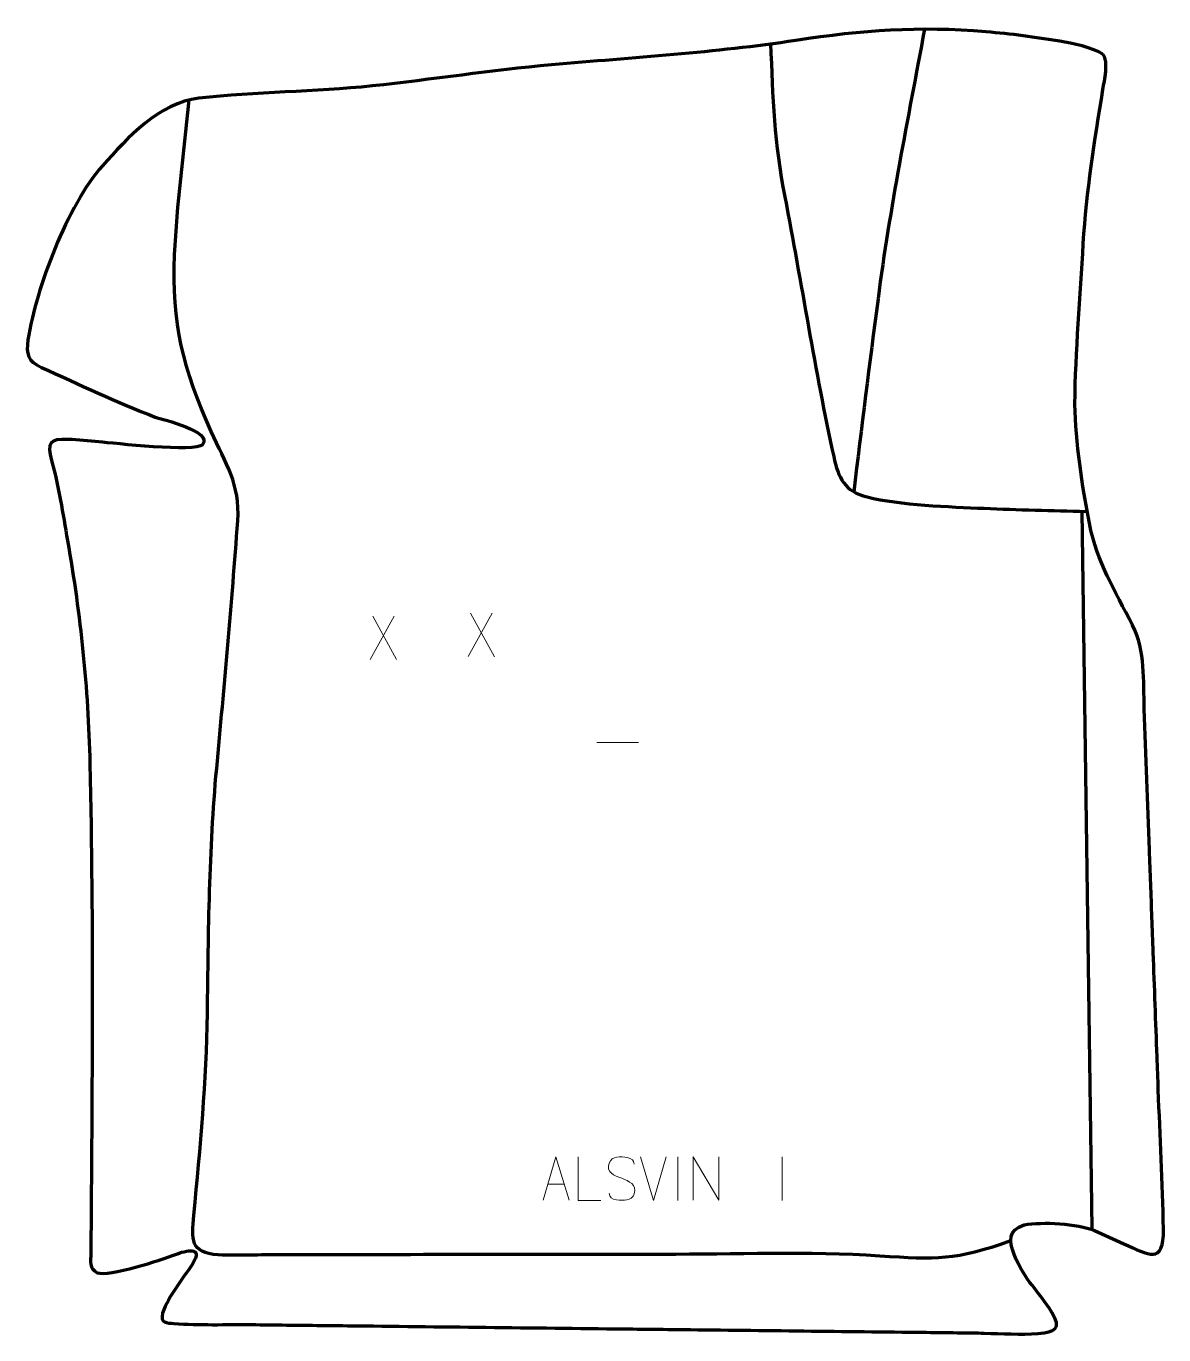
# Model space of a CAD drawing. Header units: millimetres. Extents: x -327 to 327, y -375 to 377.
import ezdxf

# ---------------------------------------------------------------- set-up
doc = ezdxf.new("R2010")
doc.units = ezdxf.units.MM
doc.header["$MEASUREMENT"] = 0
for name, color, linetype in [('layer 1', 7, 'Continuous'), ('layer 2', 7, 'Continuous'), ('layer 3', 7, 'Continuous')]:
    doc.layers.add(name, color=color, linetype=linetype)

msp = doc.modelspace()

# ---------------------------------------------------------------- linework, layer by layer
at = {"layer": 'layer 1', "color": 250, "lineweight": 9}
for points in [[(-115.6203, 37.723), (-115.6203, 37.723), (-129.3609, 12.8272), (-129.3609, 12.8272)], [(-127.9063, 37.723), (-127.9063, 37.723), (-114.1657, 12.7695), (-114.1657, 12.7695)], [(-59.3518, 39.3108), (-59.3518, 39.3108), (-73.0924, 14.415), (-73.0924, 14.415)], [(-71.6378, 39.3108), (-71.6378, 39.3108), (-57.8972, 14.3573), (-57.8972, 14.3573)], [(0.8431, -35.0226), (0.8431, -35.0226), (24.8211, -35.0226), (24.8211, -35.0226)]]:
    msp.add_open_spline(points, degree=3, dxfattribs=at)
at = {"layer": 'layer 2', "color": 142, "lineweight": 158}
for points, knots in [([(189.0272, 374.8205), (179.4761, 322.8735), (169.1453, 272.3473), (162.3503, 219.8429), (162.3503, 219.8429), (157.5609, 182.8347), (152.6822, 145.8472), (148.4055, 108.7745)], [0, 0, 0, 0, 0.33333333, 0.33333333, 0.33333333, 0.33333333, 1, 1, 1, 1]), ([(100.6789, 366.559), (101.7013, 335.5937), (102.8416, 309.1519), (108.8119, 278.5128), (108.8119, 278.5128), (118.4211, 228.8668), (126.0673, 178.6356), (136.8857, 129.2503), (136.8857, 129.2503), (139.5779, 116.9602), (143.1288, 109.3292), (156.103, 106.0821), (156.103, 106.0821), (174.8556, 101.3887), (203.5109, 100.4642), (223.3599, 99.5736), (223.3599, 99.5736), (242.7991, 98.7015), (262.2642, 98.4037), (281.7124, 97.7501), (281.7124, 97.7501), (281.7124, 97.7501), (282.6965, 97.7158), (282.6965, 97.7158)], [0, 0, 0, 0, 0.14285714, 0.14285714, 0.14285714, 0.14285714, 0.28571429, 0.28571429, 0.28571429, 0.28571429, 0.42857143, 0.42857143, 0.42857143, 0.42857143, 0.57142857, 0.57142857, 0.57142857, 0.57142857, 0.71428571, 0.71428571, 0.71428571, 0.71428571, 1, 1, 1, 1]), ([(238.5082, -321.1685), (206.5473, -332.6667), (195.9489, -331.996), (163.3239, -329.8974), (163.3239, -329.8974), (122.2496, -327.2994), (79.812, -328.9584), (38.5455, -328.952), (38.5455, -328.952), (5.2014, -328.9468), (-28.1428, -329.012), (-61.4869, -329.0596), (-61.4869, -329.0596), (-101.1541, -329.1161), (-140.8212, -329.1725), (-180.4883, -329.2288), (-180.4883, -329.2288), (-192.3696, -329.2485), (-204.8041, -329.5446), (-216.6159, -329.2759), (-216.6159, -329.2759), (-233.1246, -327.9862), (-231.7476, -320.5063), (-230.5612, -306.38), (-230.5612, -306.38), (-227.0158, -267.1887), (-223.3002, -229.8755), (-222.8129, -190.3954), (-222.8129, -190.3954), (-222.2322, -143.0345), (-221.9163, -97.1965), (-217.5245, -49.9208), (-217.5245, -49.9208), (-213.1472, -2.5891), (-208.8016, 44.9609), (-205.427, 92.3684), (-205.427, 92.3684), (-203.8996, 113.8248), (-212.4148, 125.1583), (-220.7214, 143.7703), (-220.7214, 143.7703), (-236.6056, 179.3605), (-243.5418, 205.9081), (-241.6835, 245.2165), (-241.6835, 245.2165), (-240.2326, 274.3731), (-236.5649, 303.392), (-233.4944, 332.4094), (-233.4944, 332.4094), (-233.4944, 332.4094), (-233.2853, 334.3956), (-233.2853, 334.3956)], [0, 0, 0, 0, 0.07142857, 0.07142857, 0.07142857, 0.07142857, 0.14285714, 0.14285714, 0.14285714, 0.14285714, 0.21428571, 0.21428571, 0.21428571, 0.21428571, 0.28571429, 0.28571429, 0.28571429, 0.28571429, 0.35714286, 0.35714286, 0.35714286, 0.35714286, 0.42857143, 0.42857143, 0.42857143, 0.42857143, 0.5, 0.5, 0.5, 0.5, 0.57142857, 0.57142857, 0.57142857, 0.57142857, 0.64285714, 0.64285714, 0.64285714, 0.64285714, 0.71428571, 0.71428571, 0.71428571, 0.71428571, 0.78571429, 0.78571429, 0.78571429, 0.78571429, 0.85714286, 0.85714286, 0.85714286, 0.85714286, 1, 1, 1, 1])]:
    msp.add_open_spline(points, degree=3, knots=knots, dxfattribs=at)
msp.add_open_spline([(279.3393, 97.8327), (279.3393, 97.8327), (285.2518, -314.1128), (285.2518, -314.1128)], degree=3, dxfattribs=at)
at = {"layer": 'layer 2', "color": 250, "lineweight": 9}
for points, knots in [([(-30.0483, -297.903), (-30.0483, -297.903), (-22.6773, -272.9495), (-22.6773, -272.9495), (-22.6773, -272.9495), (-22.6773, -272.9495), (-15.1074, -297.903), (-15.1074, -297.903)], [0, 0, 0, 0, 0.33333333, 0.33333333, 0.33333333, 0.33333333, 1, 1, 1, 1]), ([(3.0813, -297.9104), (3.0813, -297.9104), (-9.8678, -297.9104), (-9.8678, -297.9104), (-9.8678, -297.9104), (-9.8678, -297.9104), (-9.8678, -272.9568), (-9.8678, -272.9568)], [0, 0, 0, 0, 0.33333333, 0.33333333, 0.33333333, 0.33333333, 1, 1, 1, 1]), ([(15.0999, -285.2603), (10.8516, -283.7899), (5.9435, -281.9941), (7.9486, -276.4738), (7.9486, -276.4738), (9.4521, -272.3339), (14.6657, -272.7224), (18.2693, -273.3235), (18.2693, -273.3235), (21.1299, -273.8007), (21.9946, -275.0139), (22.3052, -277.098)], [0, 0, 0, 0, 0.25, 0.25, 0.25, 0.25, 0.5, 0.5, 0.5, 0.5, 1, 1, 1, 1]), ([(56.2021, -297.9066), (56.2021, -297.9066), (56.2021, -272.9531), (56.2021, -272.9531), (56.2021, -272.9531), (56.2021, -272.9531), (70.8569, -297.9066), (70.8569, -297.9066), (70.8569, -297.9066), (70.8569, -297.9066), (70.8569, -272.9531), (70.8569, -272.9531)], [0, 0, 0, 0, 0.25, 0.25, 0.25, 0.25, 0.5, 0.5, 0.5, 0.5, 1, 1, 1, 1]), ([(15.0999, -285.2604), (19.1185, -286.9071), (24.148, -288.7954), (22.314, -294.1557), (22.314, -294.1557), (20.8542, -298.4221), (15.9434, -298.1654), (12.2173, -297.6107), (12.2173, -297.6107), (9.4673, -297.2009), (8.2464, -295.9874), (7.8684, -293.8752)], [0, 0, 0, 0, 0.25, 0.25, 0.25, 0.25, 0.5, 0.5, 0.5, 0.5, 1, 1, 1, 1])]:
    msp.add_open_spline(points, degree=3, knots=knots, dxfattribs=at)
for points in [[(33.3112, -297.9103), (33.3112, -297.9103), (25.9894, -272.9567), (25.9894, -272.9567)], [(40.6331, -272.9567), (40.6331, -272.9567), (33.3113, -297.9103), (33.3113, -297.9103)], [(47.3113, -272.9464), (47.3113, -272.9464), (47.3113, -297.9205), (47.3113, -297.9205)], [(107.3113, -272.9464), (107.3113, -272.9464), (107.3113, -297.9205), (107.3113, -297.9205)], [(-27.3257, -288.6536), (-27.3257, -288.6536), (-17.83, -288.6536), (-17.83, -288.6536)]]:
    msp.add_open_spline(points, degree=3, dxfattribs=at)
at = {"layer": 'layer 3', "color": 242, "lineweight": 158}
msp.add_open_spline([(291.5788, 360.2277), (294.9679, 355.6884), (292.3993, 345.5756), (291.5558, 340.1578), (291.5558, 340.1578), (286.6451, 309.9663), (282.1235, 282.3213), (280.2588, 251.644), (280.2588, 251.644), (278.4041, 221.25), (275.8558, 189.7837), (275.3869, 159.4152), (275.3869, 159.4152), (275.8606, 137.3214), (279.5988, 112.709), (283.7277, 90.955), (283.7277, 90.955), (288.3065, 68.3224), (298.378, 52.6263), (308.446, 32.533), (308.446, 32.533), (316.1161, 17.2253), (314.6737, 0.9252), (315.2841, -15.6455), (315.2841, -15.6455), (316.2775, -42.6155), (317.2743, -69.5853), (318.269, -96.5552), (318.269, -96.5552), (318.7478, -109.541), (319.2267, -122.5268), (319.7056, -135.5127), (319.7056, -135.5127), (319.9512, -142.1721), (320.1966, -148.8315), (320.4423, -155.4909), (320.4423, -155.4909), (321.1791, -175.4691), (321.9158, -195.4473), (322.6525, -215.4255), (322.6525, -215.4255), (322.8858, -221.7519), (323.1191, -228.0783), (323.3524, -234.4048), (323.3524, -234.4048), (324.3456, -260.9886), (325.6674, -287.6562), (326.308, -314.2407), (326.308, -314.2407), (326.5126, -335.5454), (317.8573, -329.105), (303.5138, -322.9517), (303.5138, -322.9517), (297.8077, -320.5038), (292.2233, -317.6497), (286.6311, -315.2612), (286.6311, -315.2612), (276.8674, -311.0908), (256.8147, -310.1357), (246.321, -311.9764), (246.321, -311.9764), (237.058, -315.0231), (237.5451, -321.0013), (240.5085, -329.0506), (240.5085, -329.0506), (246.8879, -344.5203), (254.3023, -349.4424), (262.268, -362.3871), (262.268, -362.3871), (268.0423, -371.7707), (264.0508, -373.5898), (254.3392, -374.3685), (254.3392, -374.3685), (244.4865, -375.1586), (233.3033, -374.4726), (223.3452, -374.1825), (223.3452, -374.1825), (221.0744, -374.1194), (218.8061, -374.0578), (216.5346, -374.0258), (216.5346, -374.0258), (204.8664, -373.8925), (193.1982, -373.7587), (181.53, -373.6251), (181.53, -373.6251), (181.53, -373.6251), (180.53, -373.6137), (180.53, -373.6137), (180.53, -373.6137), (134.196, -373.0832), (87.862, -372.5527), (41.5279, -372.0222), (41.5279, -372.0222), (34.8612, -371.9459), (28.1944, -371.8696), (21.5276, -371.7933), (21.5276, -371.7933), (-31.4733, -371.1865), (-84.4741, -370.5797), (-137.4749, -369.9729), (-137.4749, -369.9729), (-144.1416, -369.8965), (-150.8084, -369.8202), (-157.4752, -369.7439), (-157.4752, -369.7439), (-170.8087, -369.5912), (-184.1422, -369.4386), (-197.4758, -369.2859), (-197.4758, -369.2859), (-212.0222, -369.2062), (-227.6867, -369.6843), (-242.09, -368.633), (-242.09, -368.633), (-246.1559, -368.3363), (-250.0264, -368.4901), (-248.6256, -362.7603), (-248.6256, -362.7603), (-244.9691, -352.2151), (-237.3138, -343.7206), (-231.4872, -334.5171), (-231.4872, -334.5171), (-224.7429, -323.8641), (-235.1326, -326.7286), (-241.2166, -329.0048), (-241.2166, -329.0048), (-248.9435, -331.8524), (-279.6894, -342.2009), (-286.184, -339.4742), (-286.184, -339.4742), (-291.086, -336.8932), (-289.8217, -333.1598), (-289.7868, -328.2851), (-289.7868, -328.2851), (-289.1728, -234.7426), (-288.1736, -140.7226), (-290.3556, -47.2177), (-290.3556, -47.2177), (-291.4204, -2.7633), (-295.5731, 37.2251), (-303.2099, 81.0108), (-303.2099, 81.0108), (-305.9573, 97.0082), (-308.1657, 111.2986), (-312.3383, 127.1062), (-312.3383, 127.1062), (-314.9684, 137.0702), (-313.8089, 139.5547), (-302.6653, 139.1816), (-302.6653, 139.1816), (-297.2121, 138.999), (-290.7689, 138.1468), (-285.1519, 137.727), (-285.1519, 137.727), (-276.9714, 136.9418), (-229.3502, 131.6909), (-225.728, 136.1351), (-225.728, 136.1351), (-219.4406, 143.8494), (-248.4217, 150.3811), (-252.7863, 152.0019), (-252.7863, 152.0019), (-274.7577, 160.3428), (-296.6346, 170.8627), (-318.1324, 180.5077), (-318.1324, 180.5077), (-326.0918, 184.2659), (-326.9516, 187.8726), (-325.9976, 196.4133), (-325.9976, 196.4133), (-321.1178, 226.5202), (-303.2971, 273.2789), (-283.1967, 296.3427), (-283.1967, 296.3427), (-268.9612, 312.3659), (-250.2773, 332.4945), (-227.8695, 335.1536), (-227.8695, 335.1536), (-194.8184, 338.8965), (-161.5083, 338.654), (-128.2016, 342.1858), (-128.2016, 342.1858), (-93.74, 345.8622), (-59.8644, 351.1324), (-25.2362, 354.2573), (-25.2362, 354.2573), (21.8232, 358.5039), (68.3914, 361.1956), (115.2028, 368.3153), (115.2028, 368.3153), (153.885, 374.1986), (185.2003, 376.513), (224.4038, 373.2492), (224.4038, 373.2492), (238.6508, 372.0631), (252.719, 370.1978), (266.8117, 367.8094), (266.8117, 367.8094), (273.778, 366.6135), (285.9612, 364.4311), (291.5788, 360.2277)], degree=3, knots=[0, 0, 0, 0, 0.01960784, 0.01960784, 0.01960784, 0.01960784, 0.03921569, 0.03921569, 0.03921569, 0.03921569, 0.05882353, 0.05882353, 0.05882353, 0.05882353, 0.07843137, 0.07843137, 0.07843137, 0.07843137, 0.09803922, 0.09803922, 0.09803922, 0.09803922, 0.11764706, 0.11764706, 0.11764706, 0.11764706, 0.1372549, 0.1372549, 0.1372549, 0.1372549, 0.15686275, 0.15686275, 0.15686275, 0.15686275, 0.17647059, 0.17647059, 0.17647059, 0.17647059, 0.19607843, 0.19607843, 0.19607843, 0.19607843, 0.21568627, 0.21568627, 0.21568627, 0.21568627, 0.23529412, 0.23529412, 0.23529412, 0.23529412, 0.25490196, 0.25490196, 0.25490196, 0.25490196, 0.2745098, 0.2745098, 0.2745098, 0.2745098, 0.29411765, 0.29411765, 0.29411765, 0.29411765, 0.31372549, 0.31372549, 0.31372549, 0.31372549, 0.33333333, 0.33333333, 0.33333333, 0.33333333, 0.35294118, 0.35294118, 0.35294118, 0.35294118, 0.37254902, 0.37254902, 0.37254902, 0.37254902, 0.39215686, 0.39215686, 0.39215686, 0.39215686, 0.41176471, 0.41176471, 0.41176471, 0.41176471, 0.43137255, 0.43137255, 0.43137255, 0.43137255, 0.45098039, 0.45098039, 0.45098039, 0.45098039, 0.47058824, 0.47058824, 0.47058824, 0.47058824, 0.49019608, 0.49019608, 0.49019608, 0.49019608, 0.50980392, 0.50980392, 0.50980392, 0.50980392, 0.52941176, 0.52941176, 0.52941176, 0.52941176, 0.54901961, 0.54901961, 0.54901961, 0.54901961, 0.56862745, 0.56862745, 0.56862745, 0.56862745, 0.58823529, 0.58823529, 0.58823529, 0.58823529, 0.60784314, 0.60784314, 0.60784314, 0.60784314, 0.62745098, 0.62745098, 0.62745098, 0.62745098, 0.64705882, 0.64705882, 0.64705882, 0.64705882, 0.66666667, 0.66666667, 0.66666667, 0.66666667, 0.68627451, 0.68627451, 0.68627451, 0.68627451, 0.70588235, 0.70588235, 0.70588235, 0.70588235, 0.7254902, 0.7254902, 0.7254902, 0.7254902, 0.74509804, 0.74509804, 0.74509804, 0.74509804, 0.76470588, 0.76470588, 0.76470588, 0.76470588, 0.78431373, 0.78431373, 0.78431373, 0.78431373, 0.80392157, 0.80392157, 0.80392157, 0.80392157, 0.82352941, 0.82352941, 0.82352941, 0.82352941, 0.84313725, 0.84313725, 0.84313725, 0.84313725, 0.8627451, 0.8627451, 0.8627451, 0.8627451, 0.88235294, 0.88235294, 0.88235294, 0.88235294, 0.90196078, 0.90196078, 0.90196078, 0.90196078, 0.92156863, 0.92156863, 0.92156863, 0.92156863, 0.94117647, 0.94117647, 0.94117647, 0.94117647, 0.96078431, 0.96078431, 0.96078431, 0.96078431, 1, 1, 1, 1], dxfattribs=at)

doc.saveas('drawing.dxf')
